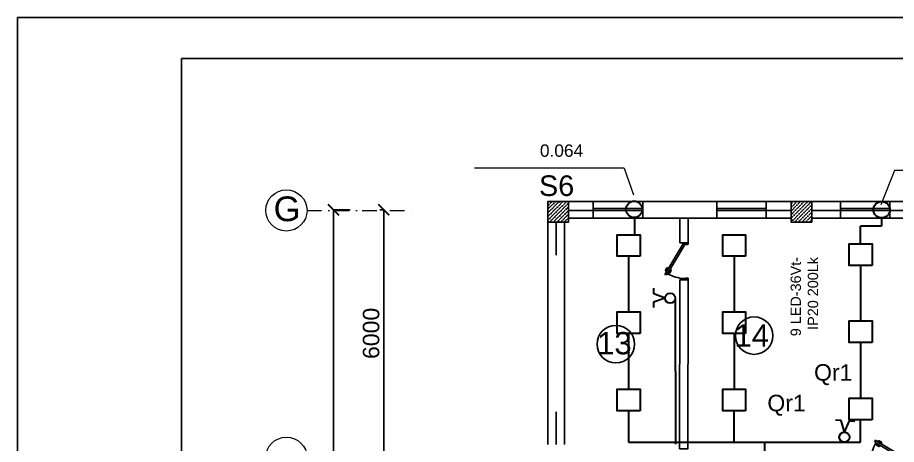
# Model space of a CAD drawing. Header units: millimetres. Extents: x 42452 to 2852333, y -419346 to 834876.
# Drawn here: x 2504668 to 2525997, y 336737 to 347095 of the extents above; entities that cross this region are included whole.
import ezdxf

# ---------------------------------------------------------------- set-up
doc = ezdxf.new("R2010")
doc.units = ezdxf.units.MM
doc.linetypes.add('Штрихпунктирная', pattern=[670.277762, 352.777767, -176.388884, 0, -141.111112])
for name, color, linetype, lineweight in [('c_dv_l x_tti-25_Ном._пера__21_Ном._пера__21', 7, 'Continuous', 30), ('memar', 7, 'Continuous', 25), ('Выкл2_IP20', 5, 'Continuous', 30), ('ДВЕРИ', 7, 'Continuous', 5), ('надписи', 5, 'Continuous', 30), ('Соедин_роз', 94, 'Continuous', 30)]:
    doc.layers.add(name, color=color, linetype=linetype, lineweight=lineweight)
doc.styles.add('Arial', font='arial.ttf', dxfattribs={"height": 200})
doc.styles.add('my_own', font='arial.ttf')
doc.styles.get("Standard").update_dxf_attribs({"font": 'arial.ttf'})
doc.styles.add('СГЕНЕРИР_СТИЛЬ_1', font='arial.ttf')
doc.dimstyles.new('razmeri a-g', dxfattribs={"dimtxt": 400, "dimasz": 270, "dimexe": 1.25, "dimexo": 0.625, "dimgap": 100, "dimtad": 1, "dimdec": 0, "dimtxsty": 'Standard', "dimblk": 'ARCHTICK', "dimcen": 2.5, "dimadec": 0, "dimazin": 0, "dimtfac": 1, "dimtdec": 0, "dimtmove": 0, "dimatfit": 3, "dimfxl": 1, "dimarcsym": 0})

# ---------------------------------------------------------------- blocks, each defined once
blk = doc.blocks.new('qapi 700')
at = {"layer": 'ДВЕРИ', "color": 251, "lineweight": 25, "true_color": 0x636466}
for p, q in [((1281620, 90086), (1281659, 90086)), ((1281659, 90034), (1281659, 90086)), ((1282420, 90086), (1282380, 90086)), ((1282380, 90034), (1282380, 90085)), ((1281620, 89997), (1281651, 89997)), ((1281651, 89997), (1281651, 90034)), ((1281651, 90034), (1281659, 90034)), ((1282368, 90010), (1281735, 89633)), ((1282395, 89980), (1281741, 89591)), ((1282382, 89987), (1282368, 90010)), ((1282388, 90034), (1282380, 90034)), ((1282388, 89991), (1282382, 89987)), ((1282388, 89997), (1282388, 90034)), ((1282420, 89997), (1282388, 89997)), ((1282420, 89997), (1282388, 89997)), ((1282395, 89980), (1282388, 89991)), ((1281775, 89698), (1281826, 89728)), ((1281835, 89712), (1281794, 89687)), ((1281836, 89725), (1281838, 89722)), ((1281733, 89605), (1281747, 89613)), ((1281741, 89591), (1281733, 89605)), ((1281747, 89613), (1281735, 89633)), ((1281812, 89685), (1281762, 89656)), ((1281762, 89656), (1281765, 89651)), ((1281776, 89665), (1281770, 89676)), ((1281785, 89617), (1281787, 89613)), ((1281787, 89613), (1281837, 89642)), ((1281792, 89676), (1281793, 89674)), ((1281802, 89622), (1281809, 89609)), ((1281814, 89681), (1281812, 89685)), ((1281820, 89629), (1281818, 89631)), ((1281872, 89650), (1281831, 89626)), ((1281831, 89604), (1281881, 89634)), ((1281837, 89642), (1281835, 89646)), ((1281884, 89645), (1281883, 89647))]:
    blk.add_line(p, q, dxfattribs=at)
for centre, radius, start, end in [((1282471, 90052), 821, 183.4077, 209.5706), ((1281783, 89684), 15.9, 120.7133, 210.7133), ((1281798, 89680), 7.94, 120.7133, 210.7133), ((1281830, 89721), 7.94, 30.7133, 120.7133), ((1281831, 89718), 7.94, 300.7133, 30.7133), ((1281823, 89617), 15.9, 210.7133, 300.7133), ((1281827, 89633), 7.94, 210.7133, 300.7133), ((1281876, 89643), 7.94, 30.7133, 120.7133), ((1281877, 89641), 7.94, 300.7133, 30.7133)]:
    blk.add_arc(centre, radius, start, end, dxfattribs=at)
blk = doc.blocks.new('_ArchTick')
at = {"color": 0, "linetype": 'ByBlock', "const_width": 0.15}
blk.add_lwpolyline([(-0.5, -0.5), (0.5, 0.5)], dxfattribs=at)
blk = doc.blocks.new('*D218')
at = {"layer": 'Defpoints', "color": 0, "lineweight": 30, "transparency": 16777216}
for p in [(2512739, 342431), (2512335, 307831), (2512739, 307831)]:
    blk.add_point(p, dxfattribs=at)
at = {"layer": 'memar', "color": 0, "lineweight": -2, "transparency": 16777216}
for p, q in [((2512738, 342431), (2512333, 342431)), ((2512335, 342431), (2512335, 307831)), ((2512738, 307831), (2512333, 307831))]:
    blk.add_line(p, q, dxfattribs=at)
at = {"layer": 'memar', "color": 0, "lineweight": -2, "transparency": 16777216, "xscale": 270, "yscale": 270, "zscale": 270}
for p, rotation in [((2512335, 342431), 90), ((2512335, 307831), 270)]:
    blk.add_blockref('_ArchTick', p, dxfattribs=dict(at, rotation=rotation))
at = {"layer": 'memar', "color": 0, "lineweight": 15, "transparency": 16777216, "insert": (2512030, 325131), "char_height": 400, "attachment_point": 5, "rotation": 90}
blk.add_mtext('34600', dxfattribs=at)
blk = doc.blocks.new('*D219')
at = {"layer": 'Defpoints', "color": 0, "lineweight": 30, "transparency": 16777216}
for p in [(2513456, 342431), (2513456, 336431), (2513554, 336431)]:
    blk.add_point(p, dxfattribs=at)
at = {"layer": 'memar', "color": 0, "lineweight": -2, "transparency": 16777216}
for p, q in [((2513457, 342431), (2513555, 342431)), ((2513554, 342431), (2513554, 336431)), ((2513457, 336431), (2513555, 336431))]:
    blk.add_line(p, q, dxfattribs=at)
at = {"layer": 'memar', "color": 0, "lineweight": -2, "transparency": 16777216, "xscale": 270, "yscale": 270, "zscale": 270}
for p, rotation in [((2513554, 342431), 90), ((2513554, 336431), 270)]:
    blk.add_blockref('_ArchTick', p, dxfattribs=dict(at, rotation=rotation))
at = {"layer": 'memar', "color": 0, "lineweight": 15, "transparency": 16777216, "insert": (2513250, 339431), "char_height": 400, "attachment_point": 5, "rotation": 90}
blk.add_mtext('6000', dxfattribs=at)
blk = doc.blocks.new('выкл2_IP20')
at = {"layer": 'Выкл2_IP20'}
for p, q in [((-105, 409), (-239, 409)), ((0, 125), (-105, 409)), ((0, 125), (105, 409)), ((105, 409), (239, 409))]:
    blk.add_line(p, q, dxfattribs=at)
blk.add_circle((0, 0), 125, dxfattribs=at)

msp = doc.modelspace()

# ---------------------------------------------------------------- hatches: boundary and pattern name
at = {"layer": 'memar', "lineweight": 25}
h = msp.add_hatch(dxfattribs=at)
h.set_pattern_fill('ANSI36', color=256, scale=500)
h.set_pattern_definition([(45, (839142.44, 2624728.387), (33.1456304, 121.533978), [156.25, -31.25, 0, -31.25])])
h.paths.add_polyline_path([(2517540.05661, 342630.87208), (2517540.05661, 342130.87208), (2518040.05661, 342130.87208), (2518040.05661, 342630.87208)])
h = msp.add_hatch(dxfattribs=at)
h.set_pattern_fill('ANSI36', color=256, scale=500)
h.set_pattern_definition([(45, (833242.24, 2624728.387), (33.1456304, 121.533978), [156.25, -31.25, 0, -31.25])])
h.paths.add_polyline_path([(2523440.25153, 342630.87208), (2523440.25153, 342130.87208), (2523940.25153, 342130.87208), (2523940.25153, 342630.87208)])

# ---------------------------------------------------------------- linework, layer by layer
at = {"color": 5, "lineweight": 30}
for p, q in [((2519640.07523, 342241.94202), (2519640.07523, 341825.22932)), ((2525638.2805, 342231.78306), (2525638.2805, 342029.91295)), ((2525638.2805, 342029.91295), (2525128.55903, 342029.91295)), ((2519498.5169, 341301.39092), (2519498.5169, 339951.78393)), ((2522060.75395, 341301.39092), (2522060.75395, 339951.78393)), ((2525128.55903, 341081.77654), (2525128.55903, 339732.16955)), ((2520630.37793, 340281.17901), (2520632.86135, 336742.33985)), ((2519498.5169, 339427.94553), (2519498.5169, 338078.33854)), ((2522060.75395, 339427.94553), (2522060.75395, 338078.33854)), ((2525128.55903, 339208.33114), (2525128.55903, 337858.72416)), ((2519498.5169, 337554.50014), (2519498.5169, 336789.96101)), ((2522060.75395, 336789.96101), (2522060.75395, 337554.50014)), ((2525128.55903, 336789.96101), (2525128.55903, 337334.88575)), ((2519498.5169, 336789.96101), (2525128.55903, 336789.96101)), ((2522797.5388, 336789.96101), (2522797.5388, 335819.80997))]:
    msp.add_line(p, q, dxfattribs=at)
for points in [[(2519775.78804, 341301.39092), (2519221.24576, 341301.39092), (2519221.24576, 341825.22932), (2519775.78804, 341825.22932)], [(2522338.02509, 341301.39092), (2521783.48281, 341301.39092), (2521783.48281, 341825.22932), (2522338.02509, 341825.22932)], [(2525405.83018, 341081.77654), (2524851.28789, 341081.77654), (2524851.28789, 341605.61494), (2525405.83018, 341605.61494)], [(2519775.78804, 339427.94553), (2519221.24576, 339427.94553), (2519221.24576, 339951.78393), (2519775.78804, 339951.78393)], [(2522338.02509, 339427.94553), (2521783.48281, 339427.94553), (2521783.48281, 339951.78393), (2522338.02509, 339951.78393)], [(2525405.83018, 339208.33114), (2524851.28789, 339208.33114), (2524851.28789, 339732.16955), (2525405.83018, 339732.16955)], [(2519775.78804, 337554.50014), (2519221.24576, 337554.50014), (2519221.24576, 338078.33854), (2519775.78804, 338078.33854)], [(2522338.02509, 337554.50014), (2521783.48281, 337554.50014), (2521783.48281, 338078.33854), (2522338.02509, 338078.33854)], [(2525405.83018, 337334.88575), (2524851.28789, 337334.88575), (2524851.28789, 337858.72416), (2525405.83018, 337858.72416)]]:
    msp.add_lwpolyline(points, close=True, dxfattribs=at)
for centre in [(2519632.12112, 342440.87208), (2525638.2805, 342430.87208)]:
    msp.add_circle(centre, 199.08902, dxfattribs=at)
at = {"layer": 'c_dv_l x_tti-25_Ном._пера__21_Ном._пера__21', "linetype": 'Continuous', "lineweight": 25, "flags": 128}
for points in [[(2504668.48455, 347094.91914), (2588276.03655, 347094.91914), (2588276.03655, 287972.43594), (2504668.48455, 287972.43594)], [(2508649.79655, 346099.59114), (2587280.70855, 346099.59114), (2587280.70855, 288967.76394), (2508649.79655, 288967.76394)]]:
    msp.add_lwpolyline(points, close=True, dxfattribs=at)
at = {"layer": 'memar', "linetype": 'Штрихпунктирная', "lineweight": 15}
msp.add_line((2511692.4424, 342416.36144), (2514316.43627, 342416.36144), dxfattribs=at)
at = {"layer": 'memar', "lineweight": 25}
msp.add_line((2526639.8803, 342416.36379), (2525839.57584, 342416.36379), dxfattribs=at)
at = {"layer": 'memar', "color": 0, "lineweight": 25}
for p, q in [((2520739.09493, 341630.87208), (2520939.09493, 341630.87208)), ((2520739.09493, 340730.87208), (2520939.09493, 340730.87208))]:
    msp.add_line(p, q, dxfattribs=at)
at = {"layer": 'memar', "color": 3, "lineweight": 25}
for points in [[(2518040.05661, 342630.87208), (2517540.05661, 342630.87208), (2517540.05661, 342130.87208), (2518040.05661, 342130.87208)], [(2523940.25153, 342630.87208), (2523440.25153, 342630.87208), (2523440.25153, 342130.87208), (2523940.25153, 342130.87208)]]:
    msp.add_lwpolyline(points, close=True, dxfattribs=at)
at = {"layer": 'memar', "color": 0, "lineweight": 25}
for points in [[(2518040.05661, 342630.87208), (2559440.05661, 342630.87208)], [(2517540.05661, 342130.87208), (2517540.05661, 336730.86639)], [(2517940.05661, 342130.87208), (2517940.05661, 336730.86639)], [(2518639.57584, 342230.87208), (2518039.8803, 342230.87208)], [(2521639.57584, 342230.87208), (2519839.57584, 342230.87208)], [(2520939.09493, 341630.87208), (2520939.09493, 342230.87208), (2520739.09493, 342230.87208), (2520739.09493, 341630.87208)], [(2523440.25153, 342230.87208), (2522839.57584, 342230.87208)], [(2524639.57584, 342230.87208), (2523940.25153, 342230.87208)], [(2526539.8803, 342230.87208), (2525839.57584, 342230.87208)], [(2520739.09493, 340730.87208), (2520735.13582, 336630.86639), (2520935.13582, 336630.86639), (2520939.09493, 340730.87208)]]:
    msp.add_lwpolyline(points, dxfattribs=at)
for points in [[(2519839.57584, 342630.87208), (2518639.57585, 342630.87208), (2518639.57585, 342230.87208), (2519839.57584, 342230.87208)], [(2522839.57584, 342630.87208), (2521639.57584, 342630.87208), (2521639.57584, 342230.87208), (2522839.57584, 342230.87208)], [(2525839.57584, 342630.87208), (2524639.57585, 342630.87208), (2524639.57585, 342230.87208), (2525839.57584, 342230.87208)]]:
    msp.add_lwpolyline(points, close=True, dxfattribs=at)
at = {"layer": 'memar', "lineweight": 25}
for points in [[(2518040.05661, 342416.36379), (2518639.57585, 342416.36379)], [(2523440.25153, 342416.36379), (2522839.57584, 342416.36379)], [(2523940.25153, 342416.36379), (2524639.57585, 342416.36379)], [(2517740.05675, 342130.87208), (2517740.05675, 341330.87208)], [(2517740.05675, 336730.86639), (2517740.05675, 337530.86639)]]:
    msp.add_lwpolyline(points, dxfattribs=at)
at = {"layer": 'memar', "color": 146, "lineweight": 25, "true_color": 0x105689}
for points in [[(2518639.57585, 342462.00949), (2518639.57585, 342412.00949), (2519839.57584, 342412.00949), (2519839.57584, 342462.00949)], [(2521639.57584, 342462.00949), (2521639.57584, 342412.00949), (2522839.57584, 342412.00949), (2522839.57584, 342462.00949)], [(2524639.57585, 342462.00949), (2524639.57585, 342412.00949), (2525839.57584, 342412.00949), (2525839.57584, 342462.00949)]]:
    msp.add_lwpolyline(points, close=True, dxfattribs=at)
at = {"layer": 'memar', "linetype": 'Continuous', "lineweight": 15}
for centre in [(2511192.44397, 342415.10589), (2511192.44397, 336415.1002)]:
    msp.add_circle(centre, 500, dxfattribs=at)
at = {"layer": 'memar', "lineweight": 25}
for centre in [(2522544.35545, 339376.64749), (2519187.66983, 339170.32298)]:
    msp.add_circle(centre, 454.87332, dxfattribs=at)
at = {"layer": 'надписи', "color": 0, "lineweight": 15}
for p, q in [((2519386.86498, 343443.09104), (2515757.76559, 343443.09104)), ((2519386.86498, 343443.09104), (2519617.19156, 342793.34085)), ((2525953.85022, 343383.14722), (2525614.95056, 342550.25188)), ((2527768.53729, 343383.14722), (2525953.85022, 343383.14722))]:
    msp.add_line(p, q, dxfattribs=at)
at = {"layer": 'Соедин_роз', "color": 5, "lineweight": 30}
msp.add_line((2525128.55903, 341605.61494), (2525128.55903, 342029.91295), dxfattribs=at)

# ---------------------------------------------------------------- block references
at = {"layer": 'memar', "color": 0, "lineweight": 25, "xscale": -1.131976394901124, "yscale": 1.131976394901124, "zscale": 1.131976394901124, "rotation": 270}
msp.add_blockref('qapi 700', (2418964.14486, -1110037.84719), dxfattribs=at)
at = {"layer": 'memar', "lineweight": 25, "xscale": -1.121843277023546, "yscale": 1.121843277023546, "zscale": 1.121843277023546, "rotation": 180}
msp.add_blockref('qapi 700', (1087565.96571, 437343.47515), dxfattribs=at)
at = {"layer": 'Выкл2_IP20'}
for p, xscale, yscale, zscale, rotation in [((2520507.71955, 340283.6379), 0.9814641926970523, 0.9814641926970523, 0.9814641926970523, 88.85156145818465), ((2524733.387, 336912.45054), 0.9814641926970527, 0.9814641926970527, 0.9814641926970527, 356.781561831019)]:
    msp.add_blockref('выкл2_IP20', p, dxfattribs=dict(at, xscale=xscale, yscale=yscale, zscale=zscale, rotation=rotation))

# ---------------------------------------------------------------- texts
at = {"insert": (2518393.57504, 343712.68249), "char_height": 300, "width": 1328.4803624, "attachment_point": 9}
msp.add_mtext('{\\fArial|b0|i0|c238|p34;0.064}', dxfattribs=at)
at = {"layer": 'memar', "lineweight": 15, "style": 'СГЕНЕРИР_СТИЛЬ_1'}
msp.add_text('G', height=600, dxfattribs=at).set_placement((2510881.70258, 342154.48337))
at = {"layer": 'memar', "linetype": 'Continuous', "lineweight": 25, "char_height": 540, "attachment_point": 3, "style": 'СГЕНЕРИР_СТИЛЬ_1'}
for s, insert in [('14', (2522905.28707, 339648.48743)), ('13', (2519571.40983, 339463.77857))]:
    msp.add_mtext(s, dxfattribs=dict(at, insert=insert))
at = {"layer": 'надписи', "color": 0, "lineweight": 15}
msp.add_text('S6', height=500, dxfattribs=at).set_placement((2517322.89478, 342765.16887))
at = {"layer": 'надписи', "color": 1, "insert": (2524099.09146, 341283.94136), "char_height": 250, "width": 3405.0343712, "attachment_point": 9, "rotation": 90, "style": 'my_own'}
msp.add_mtext('{\\fArial|b0|i0|c238|p34;9 }LED-{\\fArial|b0|i0|c238|p34;36}Vt-{\\fArial|b0|i0|c238|p34;\\P}IP{\\fArial|b0|i0|c238|p34;20 200Lk}', dxfattribs=at)
at = {"layer": 'надписи', "color": 5, "char_height": 400, "attachment_point": 1, "style": 'Arial'}
for insert, width in [((2523997.46304, 338683.32841), 541.4951903), ((2522863.97048, 337940.37575), 1045.2471926)]:
    msp.add_mtext('Qr1', dxfattribs=dict(at, insert=insert, width=width))

# ---------------------------------------------------------------- dimensions: what is measured, and where the dimension line sits
at = {"layer": 'memar', "lineweight": 15}
for base, p1, p2, picture, middle in [((2512334.60062, 307830.88926), (2512738.82879, 342430.86973), (2512738.82879, 307830.88926), '*D218', (2512030.235, 325130.8795)), ((2513554.20283, 336430.86404), (2513456.49738, 342430.86973), (2513456.49738, 336430.86404), '*D219', (2513249.97364, 339430.86688))]:
    dim = msp.add_linear_dim(base=base, p1=p1, p2=p2, angle=90, dimstyle='razmeri a-g', dxfattribs=at)
    dim.commit()
    dim.dimension.update_dxf_attribs({"geometry": picture, "text_midpoint": middle})

doc.saveas('drawing.dxf')
